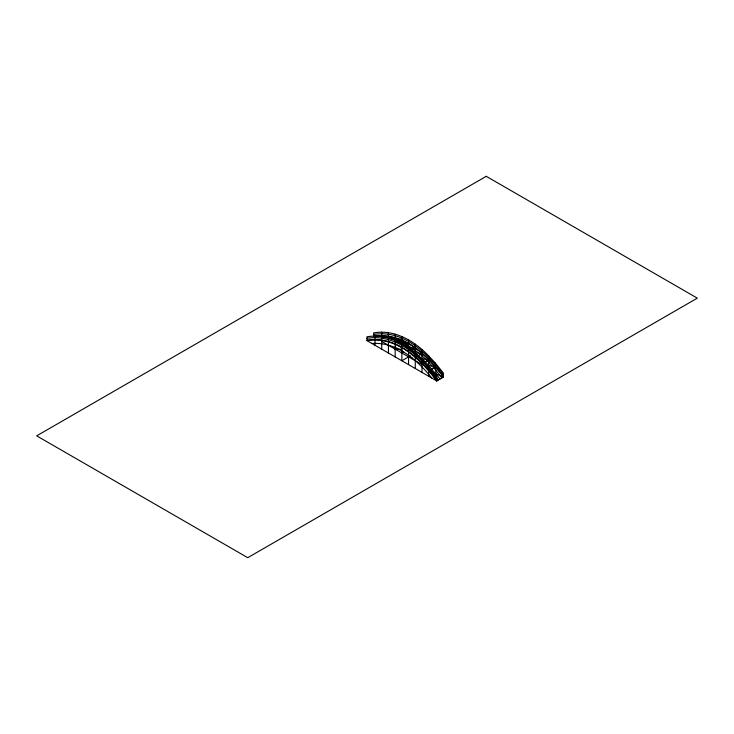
<?xml version="1.0" encoding="UTF-8"?>
<svg xmlns="http://www.w3.org/2000/svg" width="734" height="734" viewBox="0 0 734 734"><rect width="100%" height="100%" fill="white"/><g stroke="black" fill="none" stroke-linecap="round" stroke-linejoin="round"><path stroke-width="1.1" d="M395.158 356.907L395.186 340.347L388.442 338.044L388.442 353.026M401.874 350.127L401.865 353.026L403.783 351.925M375.698 336.576C384.588 335.135 393.598 337.163 401.902 340.347L401.883 343.897L408.572 343.576C422.38 352.173 433.684 364.174 443.464 377.047L436.758 380.918L366.972 340.631L366.972 336.759C398.195 331.915 424.784 354.274 441.785 378.019M428.72 368.138L428.766 356.018C414.756 341.209 394.8 329.171 373.689 332.887L373.689 336.374C403.232 331.511 427.216 355.017 443.464 376.661M421.995 372.395L422.059 359.889L401.865 340.383L388.442 338.044M428.766 360.733L428.766 359.889L419.775 358.238M381.735 332.153L381.717 337.126L386.699 337.539L388.378 336.567L388.378 332.695M398.525 341.961L401.865 338.31L405.205 345.815M393.479 339.007L395.158 338.044L395.158 334.163M396.011 341.42L398.544 342.283L401.902 340.347L408.572 343.576L408.554 347.751L415.251 348.054L415.27 354.293M397.094 348.063L395.176 349.173L400.755 349.164M398.544 342.283L405.223 345.512L408.572 343.576L408.572 339.704M405.223 345.512L411.893 349.99L415.251 348.054L415.251 344.182M410.471 355.788L401.865 360.779L401.902 336.475M416.958 356.44L421.995 353.531L421.995 349.659M423.738 362.789L428.766 359.889M430.381 369.918L435.409 367.018L435.409 363.137L428.766 356.018M379.891 336.603L381.735 336.025M385.038 337.401L388.378 336.567L388.396 337.906M391.782 338.64L395.158 338.044L395.176 341.127M396.296 340.998L401.902 340.347M373.689 334.438C403.232 329.575 427.216 353.082 443.464 374.725M366.972 338.31C396.525 333.447 420.499 356.953 436.758 378.597M366.972 340.246C396.525 335.383 420.499 358.889 436.758 380.533M366.972 340.631C396.525 335.768 420.499 359.284 436.758 380.918L436.758 377.047L422.059 359.889M371.89 343.475C396.782 341.677 417.206 360.009 431.84 378.083M391.818 339.191L401.865 339.732L411.912 350.797M413.022 352.467L421.995 353.531L422.041 360.348M411.921 357.531L408.554 356.889L408.572 354.687M385.056 337.301L401.865 341.154L418.674 356.715M426.509 364.844L435.409 367.018L436.758 380.918M381.68 341.374L422.05 364.605M411.893 349.99L425.417 361.825L440.106 378.983M435.409 363.137L443.464 373.175L443.464 377.047L432.39 372.432L431.051 370.753M436.418 377.441L438.427 379.955M388.378 336.567L388.387 337.502M381.735 349.155L381.671 336.567M408.572 364.651L408.544 348.054L401.865 339.08L395.186 340.347L401.865 343.576L415.279 353.531L415.279 368.523M428.702 367.018L428.702 376.276M395.158 346.943L395.158 349.155M375.028 336.025L375.028 345.283M486.257 176.307L36.7 435.849L247.743 557.693L697.3 298.151L486.257 176.307"/></g></svg>
